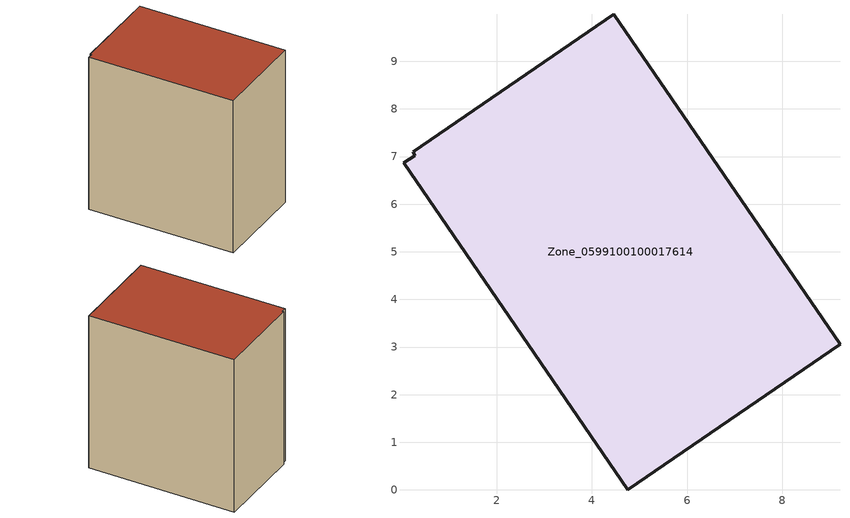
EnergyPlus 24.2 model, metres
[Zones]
Zone_0599100100017614
 floor ground (C_G): 0.28,7.01 0.25,7.11 4.46,9.99 9.21,3.06 4.75,0 0.04,6.87 z0
 wall outside (C_F): 4.75,0 9.21,3.06 4.46,9.99 0.25,7.11 0.28,7.01 0.04,6.87 4.75,0 z0:9.14
 roof outside (C_R): 0.28,7.01 0.04,6.87 4.75,0 9.21,3.06 4.46,9.99 0.25,7.11 z9.14
[BUILDING]
Pand.0599100100017614: North Axis=0; Terrain=City; Loads Convergence Tolerance Value=0.04; Temperature Convergence Tolerance Value=0.4; Solar Distribution=FullExterior; Maximum Number of Warmup Days=25; Minimum Number of Warmup Days=1
[Site:Location]
Rotterdam.The.Hague.AP_ZH_NLD Design_Conditions: Latitude=51.96; Longitude=4.45; Time Zone=1; Elevation=-4.5
[SITE:GROUNDTEMPERATURE:BUILDINGSURFACE]
18, 18, 18, 18, 18, 18, 18, 18, 18, 18, 18, 18
[MATERIAL] Thermal Absorptance=0.9; Solar Absorptance=0.7; Visible Absorptance=0.7
Name | Roughness | Thickness | Conductivity | Density | Specific Heat
G.TI.2015-2018 | MediumSmooth | 0.15 | 0.0428571 | 540 | 1210
F.TI.2015-2018 | Rough | 0.3 | 0.0666667 | 1920 | 840
R.TI.2015-2018 | MediumRough | 0.2 | 0.0333333 | 1500 | 1000
[CONSTRUCTION]
C_G: G.TI.2015-2018
C_F: F.TI.2015-2018
C_R: R.TI.2015-2018
[ZONE]
Zone_0599100100017614: Type=1; Multiplier=1; Ceiling Height=Autocalculate; Volume=Autocalculate; Floor Area=autocalculate; Part of Total Floor Area=Yes
[ZONEINFILTRATION:DESIGNFLOWRATE]
Infil_Zone_0599100100017614: Zone or ZoneList or Space or SpaceList=Zone_0599100100017614; Schedule=AlwaysOn; Design Flow Rate Calculation Method=Flow/Area; Flow Rate per Floor Area=0.0015; Constant Term Coefficient=1; Temperature Term Coefficient=0; Velocity Term Coefficient=0; Velocity Squared Term Coefficient=0
[HVACTEMPLATE:ZONE:IDEALLOADSAIRSYSTEM]
Zone_0599100100017614: Maximum Heating Supply Air Temperature=50; Minimum Cooling Supply Air Temperature=13; Maximum Heating Supply Air Humidity Ratio=0.0156; Minimum Cooling Supply Air Humidity Ratio=0.0077; Heating Limit=NoLimit; Cooling Limit=NoLimit; Dehumidification Control Type=ConstantSensibleHeatRatio; Cooling Sensible Heat Ratio=0.7; Dehumidification Setpoint=60; Humidification Control Type=None; Humidification Setpoint=30; Outdoor Air Method=None; Outdoor Air Flow Rate per Person=0.00944; Outdoor Air Flow Rate per Zone Floor Area=0; Outdoor Air Flow Rate per Zone=0; Demand Controlled Ventilation Type=None; Outdoor Air Economizer Type=NoEconomizer; Heat Recovery Type=None; Sensible Heat Recovery Effectiveness=0.7; Latent Heat Recovery Effectiveness=0.65
[ZONECONTROL:THERMOSTAT]
ThermostatControl_Zone_0599100100017614: Zone or ZoneList=Zone_0599100100017614; Control Type Schedule=DualSetpointControlType; Control 1=Thermostat_Zone_0599100100017614; Temperature Difference Between Cutout And Setpoint=0
[THERMOSTATSETPOINT:DUALSETPOINT]
Thermostat_Zone_0599100100017614: Heating Setpoint Temperature Schedule=HeatingSetpoint_Zone_0599100100017614; Cooling Setpoint Temperature Schedule=CoolingSetpoint_Zone_0599100100017614
[SCHEDULE:COMPACT]
HeatingSetpoint_Zone_0599100100017614: Through: 12/31, For: AllDays, Until: 24:00, 21
CoolingSetpoint_Zone_0599100100017614: Through: 12/31, For: AllDays, Until: 24:00, 24
DualSetpointControlType: Through: 12/31, For: AllDays, Until: 24:00, 4
AlwaysOn: Through: 12/31, For: AllDays, Until: 24:00, 1
